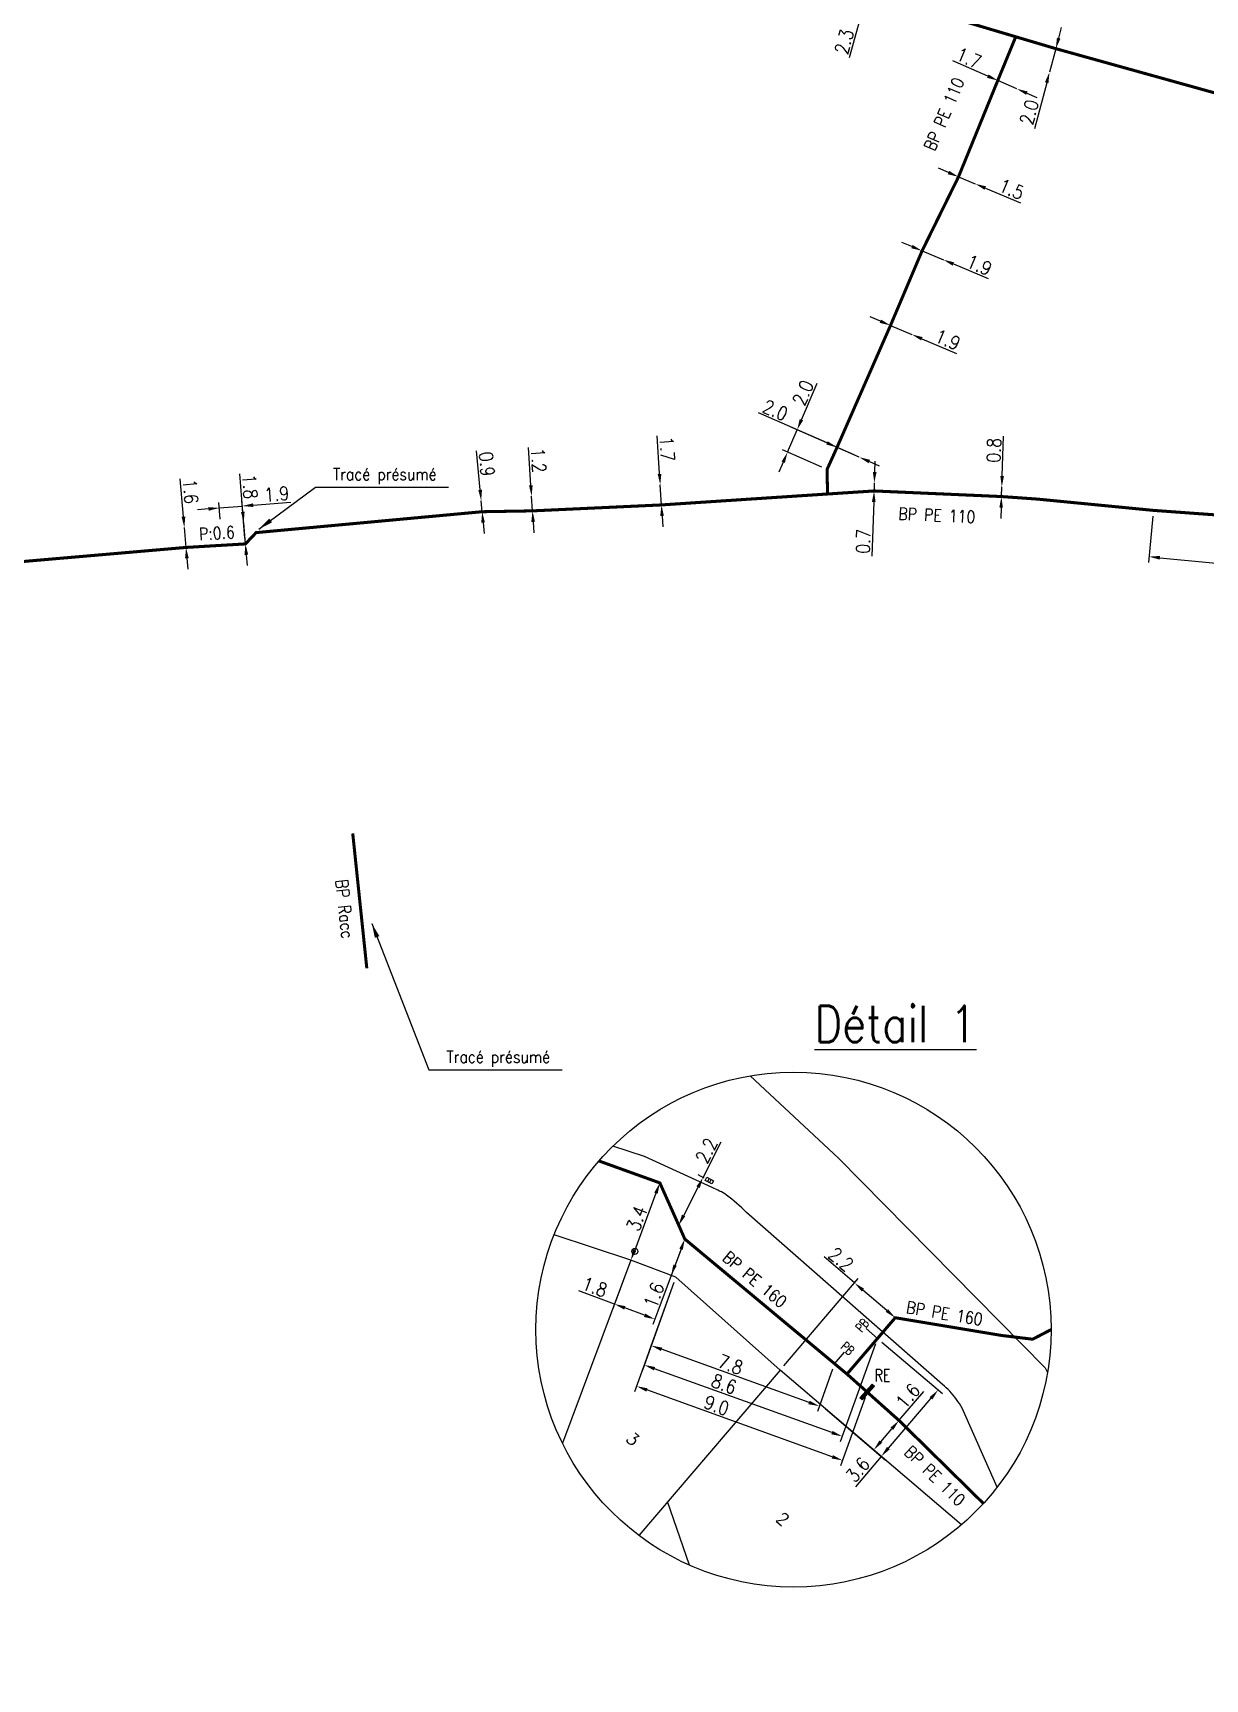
# Model space of a CAD drawing. Header units: millimetres. Extents: x 185000 to 186000, y 127990 to 129010.
# Drawn here: x 185307.8 to 185404.3, y 128510.6 to 128646.2 of the extents above; entities that cross this region are included whole.
import ezdxf
from ezdxf.enums import TextEntityAlignment as Align

# ---------------------------------------------------------------- set-up
doc = ezdxf.new("R2010")
doc.units = ezdxf.units.MM
doc.header["$PDMODE"] = 34
doc.linetypes.add('L_25_PE', pattern=[2000, 1000, 1000])
doc.linetypes.add('L_RAC_PE', pattern=[3.5, 2, -1.5])
doc.layers.get('0').update_dxf_attribs({"linetype": 'CONTINUOUS'})
doc.layers.get('DEFPOINTS').update_dxf_attribs({"linetype": 'CONTINUOUS'})
for name, color, linetype in [('L_150', 1, 'CONTINUOUS'), ('L_170', 7, 'CONTINUOUS'), ('L_900', 7, 'CONTINUOUS')]:
    doc.layers.add(name, color=color, linetype=linetype)
doc.styles.add('G_ROMANS', font='ROMANS.SHX', dxfattribs={"width": 0.75})
doc.styles.get("Standard").update_dxf_attribs({"font": 'romans.shx', "width": 0.85})
doc.dimstyles.get("Standard").update_dxf_attribs({"dimtxt": 1.5, "dimasz": 1.2, "dimexe": 0.625, "dimexo": 0.625, "dimgap": 0.25, "dimtad": 1, "dimdec": 1, "dimzin": 0, "dimdsep": 46, "dimtxsty": 'Standard', "dimcen": -0.5, "dimadec": 0, "dimazin": 0, "dimtfac": 1, "dimtdec": 1, "dimtmove": 0, "dimatfit": 3, "dimfxl": 0, "dimtolj": 1, "dimtzin": 0, "dimarcsym": 0})

# ---------------------------------------------------------------- blocks, each defined once
blk = doc.blocks.new('*D879')
at = {"layer": 'DEFPOINTS', "color": 0, "linetype": 'Continuous', "transparency": 16777216}
for p in [(185392, 128644.86), (185391.48, 128642.93), (185391.48, 128642.93)]:
    blk.add_point(p, dxfattribs=at)
at = {"layer": 'L_150', "color": 0, "linetype": 'Continuous', "lineweight": -2, "transparency": 16777216}
for p, q in [((185392.24, 128645.73), (185392.47, 128646.6)), ((185392, 128644.86), (185391.48, 128642.93)), ((185391.25, 128642.06), (185390.23, 128638.27))]:
    blk.add_line(p, q, dxfattribs=at)
at = {"layer": 'L_150', "color": 0, "linetype": 'Continuous', "transparency": 16777216}
for points in [[(185392.09, 128645.77), (185392.38, 128645.69), (185392, 128644.86)], [(185391.1, 128642.1), (185391.39, 128642.02), (185391.48, 128642.93)]]:
    blk.add_solid(points, dxfattribs=at)
at = {"layer": 'L_150', "color": 0, "linetype": 'Continuous', "transparency": 16777216, "insert": (185389.81, 128639.62), "char_height": 1.125, "attachment_point": 5, "rotation": 74.927}
blk.add_mtext('\\A1;2.0', dxfattribs=at)
blk = doc.blocks.new('*D880')
at = {"layer": 'DEFPOINTS', "color": 0, "linetype": 'Continuous', "transparency": 16777216}
for p in [(185383.99, 128634.31), (185385.37, 128633.73), (185385.37, 128633.73)]:
    blk.add_point(p, dxfattribs=at)
at = {"layer": 'L_150', "color": 0, "linetype": 'Continuous', "lineweight": -2, "transparency": 16777216}
for p, q in [((185383.16, 128634.66), (185382.33, 128635.01)), ((185383.99, 128634.31), (185385.37, 128633.73)), ((185386.2, 128633.38), (185389.1, 128632.16))]:
    blk.add_line(p, q, dxfattribs=at)
at = {"layer": 'L_150', "color": 0, "linetype": 'Continuous', "transparency": 16777216}
for points in [[(185383.22, 128634.8), (185383.1, 128634.52), (185383.99, 128634.31)], [(185386.26, 128633.52), (185386.14, 128633.24), (185385.37, 128633.73)]]:
    blk.add_solid(points, dxfattribs=at)
at = {"layer": 'L_150', "color": 0, "linetype": 'Continuous', "transparency": 16777216, "insert": (185388.35, 128633.29), "char_height": 1.125, "attachment_point": 5, "rotation": 337.1517}
blk.add_mtext('\\A1;1.5', dxfattribs=at)
blk = doc.blocks.new('*D881')
at = {"layer": 'DEFPOINTS', "color": 0, "linetype": 'Continuous', "transparency": 16777216}
for p in [(185376.48, 128649.48), (185375.86, 128647.26), (185375.86, 128647.26)]:
    blk.add_point(p, dxfattribs=at)
at = {"layer": 'L_150', "color": 0, "linetype": 'Continuous', "lineweight": -2, "transparency": 16777216}
for p, q in [((185376.24, 128648.61), (185376.1, 128648.13)), ((185375.86, 128647.26), (185374.99, 128644.1))]:
    blk.add_line(p, q, dxfattribs=at)
at = {"layer": 'L_150', "color": 0, "linetype": 'Continuous', "transparency": 16777216}
for points in [[(185376.09, 128648.65), (185376.38, 128648.57), (185376.48, 128649.48)], [(185375.96, 128648.17), (185376.25, 128648.09), (185375.86, 128647.26)]]:
    blk.add_solid(points, dxfattribs=at)
at = {"layer": 'L_150', "color": 0, "linetype": 'Continuous', "transparency": 16777216, "insert": (185374.58, 128645.44), "char_height": 1.125, "attachment_point": 5, "rotation": 74.5676}
blk.add_mtext('\\A1;2.3', dxfattribs=at)
blk = doc.blocks.new('*D1006')
at = {"layer": 'DEFPOINTS', "color": 0, "linetype": 'Continuous', "transparency": 16777216}
for p in [(185380.99, 128628.21), (185382.74, 128627.48), (185382.74, 128627.48)]:
    blk.add_point(p, dxfattribs=at)
at = {"layer": 'L_150', "color": 0, "linetype": 'Continuous', "lineweight": -2, "transparency": 16777216}
for p, q in [((185380.16, 128628.56), (185379.33, 128628.91)), ((185380.99, 128628.21), (185382.74, 128627.48)), ((185383.57, 128627.13), (185386.42, 128625.93))]:
    blk.add_line(p, q, dxfattribs=at)
at = {"layer": 'L_150', "color": 0, "linetype": 'Continuous', "transparency": 16777216}
for points in [[(185380.21, 128628.7), (185380.1, 128628.43), (185380.99, 128628.21)], [(185383.62, 128627.27), (185383.51, 128626.99), (185382.74, 128627.48)]]:
    blk.add_solid(points, dxfattribs=at)
at = {"layer": 'L_150', "color": 0, "linetype": 'Continuous', "transparency": 16777216, "insert": (185385.7, 128627.04), "char_height": 1.125, "attachment_point": 5, "rotation": 337.1517}
blk.add_mtext('\\A1;1.9', dxfattribs=at)
blk = doc.blocks.new('*D1007')
at = {"layer": 'DEFPOINTS', "color": 0, "linetype": 'Continuous', "transparency": 16777216}
for p in [(185378.39, 128622.07), (185380.14, 128621.33), (185380.14, 128621.33)]:
    blk.add_point(p, dxfattribs=at)
at = {"layer": 'L_150', "color": 0, "linetype": 'Continuous', "lineweight": -2, "transparency": 16777216}
for p, q in [((185377.56, 128622.42), (185376.73, 128622.77)), ((185378.39, 128622.07), (185380.14, 128621.33)), ((185380.97, 128620.98), (185383.82, 128619.77))]:
    blk.add_line(p, q, dxfattribs=at)
at = {"layer": 'L_150', "color": 0, "linetype": 'Continuous', "transparency": 16777216}
for points in [[(185377.62, 128622.55), (185377.5, 128622.28), (185378.39, 128622.07)], [(185381.03, 128621.11), (185380.91, 128620.84), (185380.14, 128621.33)]]:
    blk.add_solid(points, dxfattribs=at)
at = {"layer": 'L_150', "color": 0, "linetype": 'Continuous', "transparency": 16777216, "insert": (185383.1, 128620.89), "char_height": 1.125, "attachment_point": 5, "rotation": 337.0957}
blk.add_mtext('\\A1;1.9', dxfattribs=at)
blk = doc.blocks.new('*D1008')
at = {"layer": 'DEFPOINTS', "color": 0, "linetype": 'Continuous', "transparency": 16777216}
for p in [(185373.99, 128612.03), (185375.82, 128611.22), (185375.82, 128611.22)]:
    blk.add_point(p, dxfattribs=at)
at = {"layer": 'L_150', "color": 0, "linetype": 'Continuous', "lineweight": -2, "transparency": 16777216}
for p, q in [((185373.17, 128612.39), (185367.52, 128614.88)), ((185375.82, 128611.22), (185373.99, 128612.03)), ((185376.65, 128610.86), (185377.47, 128610.5))]:
    blk.add_line(p, q, dxfattribs=at)
at = {"layer": 'L_150', "color": 0, "linetype": 'Continuous', "transparency": 16777216}
for points in [[(185373.23, 128612.53), (185373.11, 128612.26), (185373.99, 128612.03)], [(185376.71, 128611), (185376.59, 128610.72), (185375.82, 128611.22)]]:
    blk.add_solid(points, dxfattribs=at)
at = {"layer": 'L_150', "color": 0, "linetype": 'Continuous', "transparency": 16777216, "insert": (185368.91, 128615.09), "char_height": 1.125, "attachment_point": 5, "rotation": 336.2413}
blk.add_mtext('\\A1;2.0', dxfattribs=at)
blk = doc.blocks.new('*D1009')
at = {"layer": 'DEFPOINTS', "color": 0, "linetype": 'Continuous', "transparency": 16777216}
for p in [(185377.06, 128609.1), (185377.06, 128609.1), (185377.04, 128608.44)]:
    blk.add_point(p, dxfattribs=at)
at = {"layer": 'L_150', "color": 0, "linetype": 'Continuous', "lineweight": -2, "transparency": 16777216}
for p, q in [((185377.09, 128610), (185377.12, 128610.9)), ((185377.06, 128609.1), (185377.04, 128608.44)), ((185377.01, 128607.54), (185376.86, 128603.07))]:
    blk.add_line(p, q, dxfattribs=at)
at = {"layer": 'L_150', "color": 0, "linetype": 'Continuous', "transparency": 16777216}
for points in [[(185376.94, 128610), (185377.24, 128609.99), (185377.06, 128609.1)], [(185376.86, 128607.54), (185377.16, 128607.54), (185377.04, 128608.44)]]:
    blk.add_solid(points, dxfattribs=at)
at = {"layer": 'L_150', "color": 0, "linetype": 'Continuous', "transparency": 16777216, "insert": (185376.15, 128604.29), "char_height": 1.125, "attachment_point": 5, "rotation": 88.1417}
blk.add_mtext('\\A1;0.7', dxfattribs=at)
blk = doc.blocks.new('*D1010')
at = {"layer": 'DEFPOINTS', "color": 0, "linetype": 'Continuous', "transparency": 16777216}
for p in [(185359.44, 128608.94), (185359.44, 128608.94), (185359.54, 128607.29)]:
    blk.add_point(p, dxfattribs=at)
at = {"layer": 'L_150', "color": 0, "linetype": 'Continuous', "lineweight": -2, "transparency": 16777216}
for p, q in [((185359.38, 128609.84), (185359.19, 128612.97)), ((185359.54, 128607.29), (185359.44, 128608.94)), ((185359.59, 128606.39), (185359.65, 128605.49))]:
    blk.add_line(p, q, dxfattribs=at)
at = {"layer": 'L_150', "color": 0, "linetype": 'Continuous', "transparency": 16777216}
for points in [[(185359.53, 128609.85), (185359.23, 128609.83), (185359.44, 128608.94)], [(185359.74, 128606.4), (185359.44, 128606.38), (185359.54, 128607.29)]]:
    blk.add_solid(points, dxfattribs=at)
at = {"layer": 'L_150', "color": 0, "linetype": 'Continuous', "transparency": 16777216, "insert": (185360.01, 128611.9), "char_height": 1.125, "attachment_point": 5, "rotation": 273.509}
blk.add_mtext('\\A1;1.7', dxfattribs=at)
blk = doc.blocks.new('*D1011')
at = {"layer": 'DEFPOINTS', "color": 0, "linetype": 'Continuous', "transparency": 16777216}
for p in [(185348.85, 128608), (185348.85, 128608), (185348.92, 128606.8)]:
    blk.add_point(p, dxfattribs=at)
at = {"layer": 'L_150', "color": 0, "linetype": 'Continuous', "lineweight": -2, "transparency": 16777216}
for p, q in [((185348.79, 128608.9), (185348.6, 128612.03)), ((185348.92, 128606.8), (185348.85, 128608)), ((185348.98, 128605.9), (185349.03, 128605))]:
    blk.add_line(p, q, dxfattribs=at)
at = {"layer": 'L_150', "color": 0, "linetype": 'Continuous', "transparency": 16777216}
for points in [[(185348.94, 128608.9), (185348.64, 128608.89), (185348.85, 128608)], [(185349.13, 128605.91), (185348.83, 128605.89), (185348.92, 128606.8)]]:
    blk.add_solid(points, dxfattribs=at)
at = {"layer": 'L_150', "color": 0, "linetype": 'Continuous', "transparency": 16777216, "insert": (185349.42, 128610.96), "char_height": 1.125, "attachment_point": 5, "rotation": 273.509}
blk.add_mtext('\\A1;1.2', dxfattribs=at)
blk = doc.blocks.new('*D1012')
at = {"layer": 'DEFPOINTS', "color": 0, "linetype": 'Continuous', "transparency": 16777216}
for p in [(185344.7, 128607.63), (185344.7, 128607.63), (185344.78, 128606.73)]:
    blk.add_point(p, dxfattribs=at)
at = {"layer": 'L_150', "color": 0, "linetype": 'Continuous', "lineweight": -2, "transparency": 16777216}
for p, q in [((185344.62, 128608.52), (185344.32, 128611.74)), ((185344.78, 128606.73), (185344.7, 128607.63)), ((185344.86, 128605.84), (185344.95, 128604.94))]:
    blk.add_line(p, q, dxfattribs=at)
at = {"layer": 'L_150', "color": 0, "linetype": 'Continuous', "transparency": 16777216}
for points in [[(185344.77, 128608.54), (185344.47, 128608.51), (185344.7, 128607.63)], [(185345.01, 128605.85), (185344.71, 128605.82), (185344.78, 128606.73)]]:
    blk.add_solid(points, dxfattribs=at)
at = {"layer": 'L_150', "color": 0, "linetype": 'Continuous', "transparency": 16777216, "insert": (185345.17, 128610.65), "char_height": 1.125, "attachment_point": 5, "rotation": 275.263}
blk.add_mtext('\\A1;0.9', dxfattribs=at)
blk = doc.blocks.new('*D1013')
at = {"layer": 'DEFPOINTS', "color": 0, "linetype": 'Continuous', "transparency": 16777216}
for p in [(185387.52, 128607.98), (185387.55, 128608.78), (185387.55, 128608.78)]:
    blk.add_point(p, dxfattribs=at)
at = {"layer": 'L_150', "color": 0, "linetype": 'Continuous', "lineweight": -2, "transparency": 16777216}
for p, q in [((185387.58, 128609.68), (185387.69, 128612.95)), ((185387.52, 128607.98), (185387.55, 128608.78)), ((185387.49, 128607.08), (185387.47, 128606.18))]:
    blk.add_line(p, q, dxfattribs=at)
at = {"layer": 'L_150', "color": 0, "linetype": 'Continuous', "transparency": 16777216}
for points in [[(185387.43, 128609.68), (185387.73, 128609.67), (185387.55, 128608.78)], [(185387.35, 128607.08), (185387.64, 128607.07), (185387.52, 128607.98)]]:
    blk.add_solid(points, dxfattribs=at)
at = {"layer": 'L_150', "color": 0, "linetype": 'Continuous', "transparency": 16777216, "insert": (185386.9, 128611.79), "char_height": 1.125, "attachment_point": 5, "rotation": 88.1417}
blk.add_mtext('\\A1;0.8', dxfattribs=at)
blk = doc.blocks.new('*D1024')
at = {"layer": 'DEFPOINTS', "color": 0, "linetype": 'Continuous', "transparency": 16777216}
for p in [(185400.03, 128606.84), (185429.98, 128604.85), (185429.52, 128600.13)]:
    blk.add_point(p, dxfattribs=at)
at = {"layer": 'L_150', "color": 0, "linetype": 'Continuous', "lineweight": -2, "transparency": 16777216}
for p, q in [((185399.99, 128606.37), (185399.62, 128602.56)), ((185429.94, 128604.38), (185429.48, 128599.66)), ((185400.56, 128602.94), (185428.63, 128600.21))]:
    blk.add_line(p, q, dxfattribs=at)
at = {"layer": 'L_150', "color": 0, "linetype": 'Continuous', "transparency": 16777216}
for points in [[(185400.57, 128603.09), (185400.54, 128602.79), (185399.66, 128603.03)], [(185428.64, 128600.36), (185428.61, 128600.06), (185429.52, 128600.13)]]:
    blk.add_solid(points, dxfattribs=at)
at = {"layer": 'L_150', "color": 0, "linetype": 'Continuous', "transparency": 16777216, "insert": (185414.27, 128602.36), "char_height": 1.125, "attachment_point": 5, "rotation": 354.4477}
blk.add_mtext('\\A1;sur 30m P:0.3', dxfattribs=at)
blk = doc.blocks.new('L_340_13')
at = {"color": 0, "linetype": 'Continuous', "flags": 128}
blk.add_lwpolyline([(0, 0), (0, 1.25)], dxfattribs=at)
at = {"color": 0, "linetype": 'Continuous', "style": 'G_ROMANS', "width": 0.75}
blk.add_text('PB', height=0.75, dxfattribs=at).set_placement((0, 1.66), align=Align.MIDDLE)
at = {"color": 0, "linetype": 'Continuous', "width": 0.75, "flags": 3}
for tag, p in [('DEF_LEG', (0, -10)), ('DEF_COUP', (0, -12.5)), ('DEF_TYPE', (0, -15))]:
    blk.add_attdef(tag, text='', height=1.2, dxfattribs=at).set_placement(p, align=Align.MIDDLE)
blk = doc.blocks.new('BR1301')
at = {"color": 0, "linetype": 'Continuous'}
blk.add_circle((0, 0), 0.25, dxfattribs=at)
blk = doc.blocks.new('br1501')
at = {"color": 0, "linetype": 'Continuous'}
blk.add_lwpolyline([(0.3, -0.15), (-0.3, -0.15), (-0.3, 0.15), (0.3, 0.15)], close=True, dxfattribs=at)
for points in [[(-0.1, 0.15), (-0.1, -0.15)], [(0.1, -0.15), (0.1, 0.15)]]:
    blk.add_lwpolyline(points, dxfattribs=at)
blk = doc.blocks.new('*D94')
at = {"layer": 'DEFPOINTS', "color": 0, "linetype": 'Continuous', "transparency": 16777216}
for p in [(185361.46, 128546.84), (185357.02, 128545.09), (185355.68, 128541.48)]:
    blk.add_point(p, dxfattribs=at)
at = {"layer": 'L_900', "color": 0, "linetype": 'Continuous', "lineweight": -2, "transparency": 16777216}
for p, q in [((185361.3, 128546.4), (185358.83, 128539.8)), ((185356.86, 128544.65), (185355.51, 128541.04)), ((185355.68, 128541.48), (185352.73, 128542.58)), ((185358.15, 128540.56), (185356.52, 128541.17))]:
    blk.add_line(p, q, dxfattribs=at)
at = {"layer": 'L_900', "color": 0, "linetype": 'Continuous', "transparency": 16777216}
for points in [[(185356.57, 128541.31), (185356.47, 128541.03), (185355.68, 128541.48)], [(185358.2, 128540.7), (185358.1, 128540.42), (185358.99, 128540.24)]]:
    blk.add_solid(points, dxfattribs=at)
at = {"layer": 'L_900', "color": 0, "linetype": 'Continuous', "transparency": 16777216, "insert": (185354.05, 128542.89), "char_height": 1.125, "attachment_point": 5, "rotation": 339.4857}
blk.add_mtext('\\A1;1.8', dxfattribs=at)
blk = doc.blocks.new('*D95')
at = {"layer": 'DEFPOINTS', "color": 0, "linetype": 'Continuous', "transparency": 16777216}
for p in [(185359.41, 128551.46), (185357.02, 128545.09), (185357.02, 128545.09)]:
    blk.add_point(p, dxfattribs=at)
at = {"layer": 'L_900', "color": 0, "linetype": 'Continuous', "lineweight": -2, "transparency": 16777216}
blk.add_line((185359.09, 128550.61), (185357.34, 128545.93), dxfattribs=at)
at = {"layer": 'L_900', "color": 0, "linetype": 'Continuous', "transparency": 16777216}
for points in [[(185358.95, 128550.67), (185359.23, 128550.56), (185359.41, 128551.46)], [(185357.2, 128545.98), (185357.48, 128545.88), (185357.02, 128545.09)]]:
    blk.add_solid(points, dxfattribs=at)
at = {"layer": 'L_900', "color": 0, "linetype": 'Continuous', "transparency": 16777216, "insert": (185357.51, 128548.54), "char_height": 1.125, "attachment_point": 5, "rotation": 69.4856}
blk.add_mtext('\\A1;3.4', dxfattribs=at)
blk = doc.blocks.new('*D96')
at = {"layer": 'DEFPOINTS', "color": 0, "linetype": 'Continuous', "transparency": 16777216}
for p in [(185361.46, 128546.84), (185360.34, 128543.85), (185360.34, 128543.85)]:
    blk.add_point(p, dxfattribs=at)
at = {"layer": 'L_900', "color": 0, "linetype": 'Continuous', "lineweight": -2, "transparency": 16777216}
for p, q in [((185361.15, 128546), (185360.66, 128544.69)), ((185360.34, 128543.85), (185359.24, 128540.9))]:
    blk.add_line(p, q, dxfattribs=at)
at = {"layer": 'L_900', "color": 0, "linetype": 'Continuous', "transparency": 16777216}
for points in [[(185361.01, 128546.05), (185361.29, 128545.95), (185361.46, 128546.84)], [(185360.52, 128544.74), (185360.8, 128544.64), (185360.34, 128543.85)]]:
    blk.add_solid(points, dxfattribs=at)
at = {"layer": 'L_900', "color": 0, "linetype": 'Continuous', "transparency": 16777216, "insert": (185358.93, 128542.22), "char_height": 1.125, "attachment_point": 5, "rotation": 69.4856}
blk.add_mtext('\\A1;1.6', dxfattribs=at)
blk = doc.blocks.new('*D97')
at = {"layer": 'DEFPOINTS', "color": 0, "linetype": 'Continuous', "transparency": 16777216}
for p in [(185379.09, 128531.9), (185377.01, 128529.47), (185377.01, 128529.47)]:
    blk.add_point(p, dxfattribs=at)
at = {"layer": 'L_900', "color": 0, "linetype": 'Continuous', "lineweight": -2, "transparency": 16777216}
for p, q in [((185379.09, 128531.9), (185381.13, 128534.29)), ((185377.59, 128530.15), (185378.5, 128531.22))]:
    blk.add_line(p, q, dxfattribs=at)
at = {"layer": 'L_900', "color": 0, "linetype": 'Continuous', "transparency": 16777216}
for points in [[(185378.39, 128531.31), (185378.62, 128531.12), (185379.09, 128531.9)], [(185377.48, 128530.25), (185377.71, 128530.06), (185377.01, 128529.47)]]:
    blk.add_solid(points, dxfattribs=at)
at = {"layer": 'L_900', "color": 0, "linetype": 'Continuous', "transparency": 16777216, "insert": (185379.83, 128533.92), "char_height": 1.125, "attachment_point": 5, "rotation": 49.485}
blk.add_mtext('\\A1;1.6', dxfattribs=at)
blk = doc.blocks.new('*D98')
at = {"layer": 'DEFPOINTS', "color": 0, "linetype": 'Continuous', "transparency": 16777216}
for p in [(185360.73, 128543.7), (185358.7, 128538.06), (185373.79, 128536.57)]:
    blk.add_point(p, dxfattribs=at)
at = {"layer": 'L_900', "color": 0, "linetype": 'Continuous', "lineweight": -2, "transparency": 16777216}
for p, q in [((185360.57, 128543.26), (185358.54, 128537.62)), ((185371.69, 128533.38), (185359.55, 128537.76)), ((185373.63, 128536.13), (185372.37, 128532.64))]:
    blk.add_line(p, q, dxfattribs=at)
at = {"layer": 'L_900', "color": 0, "linetype": 'Continuous', "transparency": 16777216}
for points in [[(185359.6, 128537.9), (185359.5, 128537.62), (185358.7, 128538.06)], [(185371.74, 128533.52), (185371.63, 128533.24), (185372.53, 128533.08)]]:
    blk.add_solid(points, dxfattribs=at)
at = {"layer": 'L_900', "color": 0, "linetype": 'Continuous', "transparency": 16777216, "insert": (185365.22, 128536.51), "char_height": 1.125, "attachment_point": 5, "rotation": 340.1806}
blk.add_mtext('\\A1;7.8', dxfattribs=at)
blk = doc.blocks.new('*D99')
at = {"layer": 'DEFPOINTS', "color": 0, "linetype": 'Continuous', "transparency": 16777216}
for p in [(185360.73, 128543.7), (185377.33, 128538.66), (185358.12, 128536.47)]:
    blk.add_point(p, dxfattribs=at)
at = {"layer": 'L_900', "color": 0, "linetype": 'Continuous', "lineweight": -2, "transparency": 16777216}
for p, q in [((185360.57, 128543.26), (185357.97, 128536.03)), ((185377.17, 128538.22), (185374.26, 128530.15)), ((185373.57, 128530.9), (185358.97, 128536.16))]:
    blk.add_line(p, q, dxfattribs=at)
at = {"layer": 'L_900', "color": 0, "linetype": 'Continuous', "transparency": 16777216}
for points in [[(185359.02, 128536.3), (185358.92, 128536.02), (185358.12, 128536.47)], [(185373.62, 128531.04), (185373.52, 128530.76), (185374.42, 128530.59)]]:
    blk.add_solid(points, dxfattribs=at)
at = {"layer": 'L_900', "color": 0, "linetype": 'Continuous', "transparency": 16777216, "insert": (185364.69, 128534.9), "char_height": 1.125, "attachment_point": 5, "rotation": 340.1806}
blk.add_mtext('\\A1;8.6', dxfattribs=at)
blk = doc.blocks.new('*D100')
at = {"layer": 'DEFPOINTS', "color": 0, "linetype": 'Continuous', "transparency": 16777216}
for p in [(185377.33, 128538.66), (185372.65, 128533.19), (185377.63, 128528.94)]:
    blk.add_point(p, dxfattribs=at)
at = {"layer": 'L_900', "color": 0, "linetype": 'Continuous', "lineweight": -2, "transparency": 16777216}
for p, q in [((185377.68, 128538.36), (185382.66, 128534.11)), ((185381.72, 128533.73), (185378.21, 128529.62)), ((185373.01, 128532.89), (185377.99, 128528.63)), ((185377.63, 128528.94), (185375.5, 128526.44))]:
    blk.add_line(p, q, dxfattribs=at)
at = {"layer": 'L_900', "color": 0, "linetype": 'Continuous', "transparency": 16777216}
for points in [[(185381.61, 128533.82), (185381.84, 128533.63), (185382.31, 128534.41)], [(185378.1, 128529.72), (185378.33, 128529.52), (185377.63, 128528.94)]]:
    blk.add_solid(points, dxfattribs=at)
at = {"layer": 'L_900', "color": 0, "linetype": 'Continuous', "transparency": 16777216, "insert": (185375.7, 128527.84), "char_height": 1.125, "attachment_point": 5, "rotation": 49.485}
blk.add_mtext('\\A1;3.6', dxfattribs=at)
blk = doc.blocks.new('*D101')
at = {"layer": 'DEFPOINTS', "color": 0, "linetype": 'Continuous', "transparency": 16777216}
for p in [(185360.73, 128543.7), (185357.49, 128534.72), (185376.47, 128534.24)]:
    blk.add_point(p, dxfattribs=at)
at = {"layer": 'L_900', "color": 0, "linetype": 'Continuous', "lineweight": -2, "transparency": 16777216}
for p, q in [((185360.57, 128543.26), (185357.33, 128534.27)), ((185373.6, 128528.91), (185358.34, 128534.41)), ((185376.31, 128533.79), (185374.28, 128528.17))]:
    blk.add_line(p, q, dxfattribs=at)
at = {"layer": 'L_900', "color": 0, "linetype": 'Continuous', "transparency": 16777216}
for points in [[(185358.39, 128534.55), (185358.29, 128534.27), (185357.49, 128534.72)], [(185373.65, 128529.05), (185373.55, 128528.77), (185374.44, 128528.61)]]:
    blk.add_solid(points, dxfattribs=at)
at = {"layer": 'L_900', "color": 0, "linetype": 'Continuous', "transparency": 16777216, "insert": (185364.08, 128533.14), "char_height": 1.125, "attachment_point": 5, "rotation": 340.1806}
blk.add_mtext('\\A1;9.0', dxfattribs=at)
blk = doc.blocks.new('*D102')
at = {"layer": 'DEFPOINTS', "color": 0, "linetype": 'Continuous', "transparency": 16777216}
for p in [(185375.44, 128543.22), (185378.78, 128540.36), (185369.31, 128536.05)]:
    blk.add_point(p, dxfattribs=at)
at = {"layer": 'L_900', "color": 0, "linetype": 'Continuous', "lineweight": -2, "transparency": 16777216}
for p, q in [((185375.44, 128543.22), (185372.93, 128545.37)), ((185369.61, 128536.41), (185375.74, 128543.58)), ((185378.1, 128540.95), (185376.12, 128542.64))]:
    blk.add_line(p, q, dxfattribs=at)
at = {"layer": 'L_900', "color": 0, "linetype": 'Continuous', "transparency": 16777216}
for points in [[(185376.22, 128542.75), (185376.02, 128542.52), (185375.44, 128543.22)], [(185378.19, 128541.06), (185378, 128540.84), (185378.78, 128540.36)]]:
    blk.add_solid(points, dxfattribs=at)
at = {"layer": 'L_900', "color": 0, "linetype": 'Continuous', "transparency": 16777216, "insert": (185374.32, 128545.17), "char_height": 1.125, "attachment_point": 5, "rotation": 319.485}
blk.add_mtext('\\A1;2.2', dxfattribs=at)
blk = doc.blocks.new('*D103')
at = {"layer": 'DEFPOINTS', "color": 0, "linetype": 'Continuous', "transparency": 16777216}
for p in [(185362.96, 128551.91), (185363.48, 128551.65), (185360.96, 128547.98)]:
    blk.add_point(p, dxfattribs=at)
at = {"layer": 'L_900', "color": 0, "linetype": 'Continuous', "lineweight": -2, "transparency": 16777216}
for p, q in [((185362.96, 128551.91), (185364.45, 128554.84)), ((185361.37, 128548.78), (185362.55, 128551.11)), ((185363.06, 128551.86), (185362.55, 128552.13))]:
    blk.add_line(p, q, dxfattribs=at)
at = {"layer": 'L_900', "color": 0, "linetype": 'Continuous', "transparency": 16777216}
for points in [[(185362.42, 128551.18), (185362.69, 128551.04), (185362.96, 128551.91)], [(185361.23, 128548.85), (185361.5, 128548.71), (185360.96, 128547.98)]]:
    blk.add_solid(points, dxfattribs=at)
at = {"layer": 'L_900', "color": 0, "linetype": 'Continuous', "transparency": 16777216, "insert": (185363.25, 128554.12), "char_height": 1.125, "attachment_point": 5, "rotation": 63.0024}
blk.add_mtext('\\A1;2.2', dxfattribs=at)
blk = doc.blocks.new('L_340_20')
at = {"linetype": 'Continuous'}
blk.add_hatch(color=0, dxfattribs=at).paths.add_polyline_path([(0.12, 0.75), (-0.12, 0.75), (-0.12, -0.75), (0.12, -0.75)])
at = {"color": 0, "linetype": 'Continuous'}
blk.add_lwpolyline([(-0.12, 0.75), (0.12, 0.75), (0.12, -0.75), (-0.12, -0.75)], close=True, dxfattribs=at)
at = {"color": 0, "linetype": 'Continuous', "width": 0.75}
for tag, height, flags, p in [('RE', 1, 8, (0, 2.19)), ('DEF_LEG', 1.2, 3, (0, -5)), ('DEF_COUP', 1.2, 3, (0, -7.5)), ('DEF_TYPE', 1.2, 3, (0, -10))]:
    blk.add_attdef(tag, text='', height=height, dxfattribs=dict(at, flags=flags)).set_placement(p, align=Align.MIDDLE)
blk = doc.blocks.new('*D248')
at = {"layer": 'DEFPOINTS', "color": 0, "linetype": 'Continuous', "transparency": 16777216}
for p in [(185387.22, 128642.24), (185388.78, 128641.56), (185388.78, 128641.56)]:
    blk.add_point(p, dxfattribs=at)
at = {"layer": 'L_150', "color": 0, "linetype": 'Continuous', "lineweight": -2, "transparency": 16777216}
for p, q in [((185386.4, 128642.6), (185383.52, 128643.85)), ((185388.78, 128641.56), (185387.22, 128642.24)), ((185389.61, 128641.2), (185390.43, 128640.84))]:
    blk.add_line(p, q, dxfattribs=at)
at = {"layer": 'L_150', "color": 0, "linetype": 'Continuous', "transparency": 16777216}
for points in [[(185386.46, 128642.74), (185386.34, 128642.46), (185387.22, 128642.24)], [(185389.67, 128641.34), (185389.55, 128641.06), (185388.78, 128641.56)]]:
    blk.add_solid(points, dxfattribs=at)
at = {"layer": 'L_150', "color": 0, "linetype": 'Continuous', "transparency": 16777216, "insert": (185384.84, 128644.09), "char_height": 1.125, "attachment_point": 5, "rotation": 336.465}
blk.add_mtext('\\A1;1.7', dxfattribs=at)
blk = doc.blocks.new('*D351')
at = {"layer": 'DEFPOINTS', "color": 0, "linetype": 'Continuous', "transparency": 16777216}
for p in [(185320.27, 128605.43), (185320.27, 128605.43), (185320.41, 128603.79)]:
    blk.add_point(p, dxfattribs=at)
at = {"layer": 'L_150', "color": 0, "linetype": 'Continuous', "lineweight": -2, "transparency": 16777216}
for p, q in [((185320.2, 128606.32), (185319.94, 128609.45)), ((185320.41, 128603.79), (185320.27, 128605.43)), ((185320.48, 128602.9), (185320.56, 128602))]:
    blk.add_line(p, q, dxfattribs=at)
at = {"layer": 'L_150', "color": 0, "linetype": 'Continuous', "transparency": 16777216}
for points in [[(185320.35, 128606.34), (185320.05, 128606.31), (185320.27, 128605.43)], [(185320.63, 128602.91), (185320.33, 128602.88), (185320.41, 128603.79)]]:
    blk.add_solid(points, dxfattribs=at)
at = {"layer": 'L_150', "color": 0, "linetype": 'Continuous', "transparency": 16777216, "insert": (185320.78, 128608.4), "char_height": 1.125, "attachment_point": 5, "rotation": 274.6899}
blk.add_mtext('\\A1;1.6', dxfattribs=at)
blk = doc.blocks.new('*D352')
at = {"layer": 'DEFPOINTS', "color": 0, "linetype": 'Continuous', "transparency": 16777216}
for p in [(185323.15, 128607.04), (185323.26, 128605.67), (185325.3, 128604.08)]:
    blk.add_point(p, dxfattribs=at)
at = {"layer": 'L_150', "color": 0, "linetype": 'Continuous', "lineweight": -2, "transparency": 16777216}
for p, q in [((185322.25, 128606.96), (185321.36, 128606.89)), ((185323.23, 128606.13), (185323.11, 128607.5)), ((185323.15, 128607.04), (185325.05, 128607.2)), ((185325.26, 128604.55), (185325.01, 128607.66)), ((185325.94, 128607.27), (185329.03, 128607.53))]:
    blk.add_line(p, q, dxfattribs=at)
at = {"layer": 'L_150', "color": 0, "linetype": 'Continuous', "transparency": 16777216}
for points in [[(185322.24, 128607.11), (185322.27, 128606.81), (185323.15, 128607.04)], [(185325.93, 128607.42), (185325.95, 128607.12), (185325.05, 128607.2)]]:
    blk.add_solid(points, dxfattribs=at)
at = {"layer": 'L_150', "color": 0, "linetype": 'Continuous', "transparency": 16777216, "insert": (185327.87, 128608.19), "char_height": 1.125, "attachment_point": 5, "rotation": 4.7976}
blk.add_mtext('\\A1;1.9', dxfattribs=at)
blk = doc.blocks.new('*D353')
at = {"layer": 'DEFPOINTS', "color": 0, "linetype": 'Continuous', "transparency": 16777216}
for p in [(185325.16, 128605.83), (185325.16, 128605.83), (185325.3, 128604.08)]:
    blk.add_point(p, dxfattribs=at)
at = {"layer": 'L_150', "color": 0, "linetype": 'Continuous', "lineweight": -2, "transparency": 16777216}
for p, q in [((185325.08, 128606.72), (185324.83, 128609.85)), ((185325.3, 128604.08), (185325.16, 128605.83)), ((185325.37, 128603.18), (185325.45, 128602.29))]:
    blk.add_line(p, q, dxfattribs=at)
at = {"layer": 'L_150', "color": 0, "linetype": 'Continuous', "transparency": 16777216}
for points in [[(185325.23, 128606.73), (185324.93, 128606.71), (185325.16, 128605.83)], [(185325.52, 128603.2), (185325.22, 128603.17), (185325.3, 128604.08)]]:
    blk.add_solid(points, dxfattribs=at)
at = {"layer": 'L_150', "color": 0, "linetype": 'Continuous', "transparency": 16777216, "insert": (185325.67, 128608.8), "char_height": 1.125, "attachment_point": 5, "rotation": 274.6899}
blk.add_mtext('\\A1;1.8', dxfattribs=at)
blk = doc.blocks.new('*D1106')
at = {"layer": 'DEFPOINTS', "color": 0, "linetype": 'Continuous', "transparency": 16777216}
for p in [(185370.71, 128613.48), (185375.82, 128611.22), (185373.17, 128610.21)]:
    blk.add_point(p, dxfattribs=at)
at = {"layer": 'L_150', "color": 0, "linetype": 'Continuous', "lineweight": -2, "transparency": 16777216}
for p, q in [((185371.06, 128614.31), (185372.35, 128617.32)), ((185369.92, 128611.64), (185370.71, 128613.48)), ((185375.4, 128611.41), (185370.28, 128613.67)), ((185372.74, 128610.4), (185369.49, 128611.83)), ((185369.57, 128610.81), (185369.21, 128609.98))]:
    blk.add_line(p, q, dxfattribs=at)
at = {"layer": 'L_150', "color": 0, "linetype": 'Continuous', "transparency": 16777216}
for points in [[(185370.92, 128614.36), (185371.2, 128614.25), (185370.71, 128613.48)], [(185369.43, 128610.87), (185369.7, 128610.75), (185369.92, 128611.64)]]:
    blk.add_solid(points, dxfattribs=at)
at = {"layer": 'L_150', "color": 0, "linetype": 'Continuous', "transparency": 16777216, "insert": (185371.19, 128616.52), "char_height": 1.125, "attachment_point": 5, "rotation": 66.8779}
blk.add_mtext('\\A1;2.0', dxfattribs=at)

msp = doc.modelspace()

# ---------------------------------------------------------------- linework, layer by layer
at = {"layer": 'L_150', "linetype": 'L_25_PE', "const_width": 0.25, "flags": 128}
for points in [[(185472.69, 128622.43), (185447.7, 128629.33), (185428.65, 128634.54), (185409.7, 128639.93), (185392, 128644.86), (185388.7, 128645.84), (185376.48, 128649.48), (185351.19, 128656.35), (185333.28, 128661.3), (185332.49, 128661.52)], [(185388.7, 128645.84), (185387.22, 128642.24), (185383.99, 128634.31), (185383.99, 128634.31), (185380.99, 128628.21), (185378.39, 128622.07), (185373.99, 128612.03), (185373.17, 128610.21), (185373.21, 128608.19)]]:
    msp.add_lwpolyline(points, dxfattribs=at)
at = {"layer": 'L_150', "linetype": 'L_25_PE', "ltscale": 0.5, "const_width": 0.25, "flags": 128}
msp.add_lwpolyline([(185265.6, 128596.34, 0.095851), (185269.24, 128597.42, 0.054816), (185271.05, 128598.63, -0.159877), (185273, 128599.9), (185279.53, 128600.82), (185299.64, 128602.7), (185301.1, 128602.12), (185320.41, 128603.79), (185325.3, 128604.08), (185326.18, 128605.01), (185344.78, 128606.73), (185344.78, 128606.73), (185348.92, 128606.8), (185359.54, 128607.29), (185373.21, 128608.19), (185377.04, 128608.44), (185387.52, 128607.98), (185390.48, 128607.77), (185400.03, 128606.84), (185409.01, 128606.19), (185414.98, 128605.51), (185429.91, 128604.09), (185432.53, 128603.29), (185441.43, 128601.26), (185451.32, 128599.12), (185458.97, 128597.34), (185468.46, 128595.21), (185468.46, 128595.21), (185480.8, 128592.26), (185484.13, 128591.24), (185485.17, 128590.93), (185486.27, 128590.59), (185487.58, 128580.48), (185490.96, 128558.97), (185492.32, 128550.9), (185493.48, 128543.56), (185494.87, 128535.02), (185497.45, 128519.07), (185498.47, 128512.95), (185502.72, 128486.54), (185503.74, 128479.62), (185504.98, 128472.08), (185505.65, 128467.87), (185506.55, 128461.64), (185506.78, 128460.26), (185506.85, 128459.89), (185506.89, 128459.67), (185508.05, 128452.85), (185508.65, 128449.38)], format="xyb", dxfattribs=at)
at = {"layer": 'L_170', "linetype": 'L_RAC_PE', "ltscale": 0.5, "const_width": 0.25}
msp.add_lwpolyline([(185334.13, 128580.24), (185334.13, 128580.24), (185335.29, 128569.13)], dxfattribs=at)
at = {"layer": 'L_900', "color": 252}
for p, q in [((185357.02, 128545.09), (185351.39, 128530.02)), ((185369.31, 128536.05), (185357.67, 128522.44)), ((185361.84, 128519.99), (185360.05, 128525.22))]:
    msp.add_line(p, q, dxfattribs=at)
msp.add_lwpolyline([(185366.83, 128560.28), (185374.11, 128553.49), (185391.12, 128536.23), (185391.32, 128535.85)], dxfattribs=at)
at = {"layer": 'L_900', "color": 252, "flags": 128}
msp.add_lwpolyline([(185387.17, 128526.4), (185384.29, 128532.92, 0.047), (185383.28, 128534.3, 0.0231), (185382.68, 128534.86), (185366.54, 128549.03, 0.0329), (185364.9, 128550.46, 0.0398), (185363.72, 128551.08), (185358.14, 128553.63), (185355.55, 128554.5)], format="xyb", dxfattribs=at)
at = {"layer": 'L_900', "color": 1, "linetype": 'Continuous', "const_width": 0.25, "flags": 128}
for points in [[(185391.61, 128539.38), (185390.09, 128538.59), (185387.52, 128538.9), (185378.78, 128540.36), (185377.33, 128538.66), (185374.81, 128535.72), (185373.79, 128536.57), (185361.46, 128546.84), (185360.96, 128547.98), (185359.41, 128551.46), (185354.39, 128553.27)], [(185386.04, 128525.06), (185379.09, 128531.9), (185376.47, 128534.24), (185374.81, 128535.72)]]:
    msp.add_lwpolyline(points, dxfattribs=at)
at = {"layer": 'L_900', "color": 252, "flags": 128}
msp.add_lwpolyline([(185384.23, 128523.3), (185369.31, 128536.05), (185360.73, 128543.7), (185357.02, 128545.09), (185350.7, 128547.19)], dxfattribs=at)
at = {"layer": 'L_900'}
msp.add_circle((185370.41, 128539.38), 21.2, dxfattribs=at)

# ---------------------------------------------------------------- block references
at = {"layer": 'L_900', "color": 252, "rotation": 331.8072368733067}
msp.add_blockref('br1501', (185363.48, 128551.65), dxfattribs=at)
at = {"layer": 'L_900', "color": 252}
msp.add_blockref('BR1301', (185357.35, 128545.82), dxfattribs=at)
at = {"layer": 'L_900'}
for p, rotation in [((185377.33, 128538.66), 49.485042720988), ((185373.79, 128536.57), 319.4850427209859)]:
    msp.add_blockref('L_340_13', p, dxfattribs=dict(at, rotation=rotation))
ref = msp.add_blockref('L_340_20', (185376.47, 128534.24), dxfattribs=dict(at, rotation=317.7212619655361))
ref.add_attrib('RE', 'RE', dxfattribs={"layer": '0', "color": 0, "linetype": 'Continuous', "height": 1, "width": 0.75}).set_placement((185377.73, 128535.62), align=Align.MIDDLE)

# ---------------------------------------------------------------- texts
at = {"layer": 'L_150', "linetype": 'Continuous', "width": 0.85}
for s, rotation, p in [('BP PE 110', 66.9905, (185382.8, 128639.47)), ('BP PE 110', 357.4715, (185382.21, 128606.44)), ('P:0.6', 3.3797, (185322.95, 128604.97))]:
    msp.add_text(s, height=1, rotation=rotation, dxfattribs=at).set_placement(p, align=Align.MIDDLE)
at = {"layer": 'L_150', "linetype": 'Continuous', "insert": (185332.51, 128609.66), "char_height": 1, "attachment_point": 4}
msp.add_mtext('Tracé présumé', dxfattribs=at)
at = {"layer": 'L_170', "linetype": 'Continuous', "width": 0.85}
msp.add_text('BP Racc', height=1, rotation=275.9269, dxfattribs=at).set_placement((185333.46, 128574.02), align=Align.MIDDLE)
at = {"layer": 'L_170', "linetype": 'Continuous', "insert": (185341.85, 128561.68), "char_height": 1, "attachment_point": 4}
msp.add_mtext('Tracé présumé', dxfattribs=at)
at = {"layer": 'L_900', "color": 1, "linetype": 'Continuous', "width": 0.85}
for s, rotation, p in [('BP PE 160', 320.1221, (185367.22, 128543.51)), ('BP PE 160', 350.471, (185382.84, 128540.72)), ('BP PE 110', 315.4762, (185382.04, 128527.34))]:
    msp.add_text(s, height=1, rotation=rotation, dxfattribs=at).set_placement(p, align=Align.MIDDLE)
at = {"layer": 'L_900', "color": 252}
for s, rotation, p in [('3', 318.255, (185357.19, 128530.37)), ('2', 319.485, (185369.53, 128523.8))]:
    msp.add_text(s, height=1, rotation=rotation, dxfattribs=at).set_placement(p, align=Align.MIDDLE)
at = {"layer": 'L_900', "insert": (185372.13, 128566.05), "char_height": 3, "attachment_point": 1}
msp.add_mtext_dynamic_manual_height_columns('{\\LDétail 1}', width=16.1769, gutter_width=5, heights=[0], dxfattribs=at)

# ---------------------------------------------------------------- dimensions: what is measured, and where the dimension line sits
at = {"layer": 'L_150', "linetype": 'Continuous'}
for base, p1, p2, angle, override, picture, middle in [((185375.86, 128647.26), (185376.48, 128649.48), (185375.86, 128647.26), 74.5676, {"dimscale": 0.75}, '*D881', (185375.31, 128645.25)), ((185391.48, 128642.93), (185392, 128644.86), (185391.48, 128642.93), 74.927, {"dimscale": 0.75}, '*D879', (185390.54, 128639.42)), ((185388.78, 128641.56), (185387.22, 128642.24), (185388.78, 128641.56), 156.465, {"dimscale": 0.75}, '*D248', (185384.54, 128643.41)), ((185385.37, 128633.73), (185383.99, 128634.31), (185385.37, 128633.73), 157.1517, {"dimscale": 0.75}, '*D880', (185388.06, 128632.6)), ((185382.74, 128627.48), (185380.99, 128628.21), (185382.74, 128627.48), 157.1517, {"dimscale": 0.75}, '*D1006', (185385.41, 128626.35)), ((185380.14, 128621.33), (185378.39, 128622.07), (185380.14, 128621.33), 157.0957, {"dimscale": 0.75}, '*D1007', (185382.81, 128620.2)), ((185370.71, 128613.48), (185373.17, 128610.21), (185375.82, 128611.22), 246.8779, {"dimscale": 0.75, "dimatfit": 0}, '*D1106', (185371.88, 128616.23)), ((185375.82, 128611.22), (185373.99, 128612.03), (185375.82, 128611.22), 156.2413, {"dimscale": 0.75}, '*D1008', (185368.6, 128614.4)), ((185348.85, 128608), (185348.92, 128606.8), (185348.85, 128608), 273.509, {"dimscale": 0.75}, '*D1011', (185348.67, 128610.91)), ((185359.44, 128608.94), (185359.54, 128607.29), (185359.44, 128608.94), 273.509, {"dimscale": 0.75}, '*D1010', (185359.26, 128611.85)), ((185387.55, 128608.78), (185387.52, 128607.98), (185387.55, 128608.78), 268.1417, {"dimscale": 0.75}, '*D1013', (185387.65, 128611.76)), ((185344.7, 128607.63), (185344.78, 128606.73), (185344.7, 128607.63), 275.263, {"dimscale": 0.75}, '*D1012', (185344.43, 128610.58)), ((185377.06, 128609.1), (185377.04, 128608.44), (185377.06, 128609.1), 268.1417, {"dimscale": 0.75}, '*D1009', (185376.9, 128604.26)), ((185320.27, 128605.43), (185320.41, 128603.79), (185320.27, 128605.43), 274.6899, {"dimscale": 0.75, "dimatfit": 0}, '*D351', (185320.03, 128608.34)), ((185325.16, 128605.83), (185325.3, 128604.08), (185325.16, 128605.83), 274.6899, {"dimscale": 0.75, "dimatfit": 0}, '*D353', (185324.92, 128608.74)), ((185323.15, 128607.04), (185325.3, 128604.08), (185323.26, 128605.67), 4.7976, {"dimscale": 0.75, "dimatfit": 0}, '*D352', (185327.93, 128607.44))]:
    dim = msp.add_linear_dim(base=base, p1=p1, p2=p2, angle=angle, dimstyle='Standard', override=override, dxfattribs=at)
    dim.commit()
    dim.dimension.update_dxf_attribs({"geometry": picture, "text_midpoint": middle, "dimtype": 160})
dim = msp.add_linear_dim(base=(185429.52, 128600.13), p1=(185400.03, 128606.84), p2=(185429.98, 128604.85), angle=174.4477, text='sur 30m P:0.3', dimstyle='Standard', override={"dimscale": 0.75}, dxfattribs=at)
dim.commit()
dim.dimension.update_dxf_attribs({"geometry": '*D1024', "text_midpoint": (185414.19, 128601.62), "dimtype": 160})
at = {"layer": 'L_900', "color": 1, "linetype": 'Continuous'}
for base, p1, p2, angle, text, picture, middle in [((185362.96, 128551.91), (185360.96, 128547.98), (185363.48, 128551.65), 243.0024, '2.2', '*D103', (185363.91, 128553.78)), ((185357.02, 128545.09), (185359.41, 128551.46), (185357.02, 128545.09), 69.4856, '3.4', '*D95', (185358.22, 128548.27)), ((185355.68, 128541.48), (185361.46, 128546.84), (185357.02, 128545.09), 339.4857, '1.8', '*D94', (185353.78, 128542.19)), ((185360.34, 128543.85), (185361.46, 128546.84), (185360.34, 128543.85), 69.4856, '1.6', '*D96', (185359.63, 128541.95)), ((185375.44, 128543.22), (185378.78, 128540.36), (185369.31, 128536.05), 319.485, '2.2', '*D102', (185373.83, 128544.6)), ((185377.01, 128529.47), (185379.09, 128531.9), (185377.01, 128529.47), 49.485, '1.6', '*D97', (185380.4, 128533.44))]:
    dim = msp.add_linear_dim(base=base, p1=p1, p2=p2, angle=angle, text=text, dimstyle='Standard', override={"dimscale": 0.75}, dxfattribs=at)
    dim.commit()
    dim.dimension.update_dxf_attribs({"geometry": picture, "text_midpoint": middle, "dimtype": 160})
at = {"layer": 'L_900', "linetype": 'Continuous'}
for base, p1, p2, angle, text, picture, middle in [((185357.49, 128534.72), (185376.47, 128534.24), (185360.73, 128543.7), 340.1806, '9.0', '*D101', (185363.83, 128532.43)), ((185358.12, 128536.47), (185377.33, 128538.66), (185360.73, 128543.7), 340.1806, '8.6', '*D99', (185364.43, 128534.19)), ((185358.7, 128538.06), (185373.79, 128536.57), (185360.73, 128543.7), 340.1806, '7.8', '*D98', (185364.97, 128535.8)), ((185377.63, 128528.94), (185377.33, 128538.66), (185372.65, 128533.19), 49.485, '3.6', '*D100', (185376.27, 128527.35))]:
    dim = msp.add_linear_dim(base=base, p1=p1, p2=p2, angle=angle, text=text, dimstyle='Standard', override={"dimscale": 0.75}, dxfattribs=at)
    dim.commit()
    dim.dimension.update_dxf_attribs({"geometry": picture, "text_midpoint": middle, "dimtype": 160})

# ---------------------------------------------------------------- leaders
at = {"layer": 'L_150', "linetype": 'Continuous', "annotation_type": 0, "has_hookline": 1, "hookline_direction": 0, "text_width": 9.51}
msp.add_leader([(185326.41, 128605.3), (185331.06, 128608.74), (185332.26, 128608.74)], dimstyle='Standard', dxfattribs=at)
at = {"layer": 'L_170', "linetype": 'Continuous', "annotation_type": 0, "has_hookline": 1, "hookline_direction": 0, "text_width": 9.51}
msp.add_leader([(185335.7, 128572.83), (185340.4, 128560.77), (185341.6, 128560.77)], dimstyle='Standard', dxfattribs=at)

doc.saveas('drawing.dxf')
